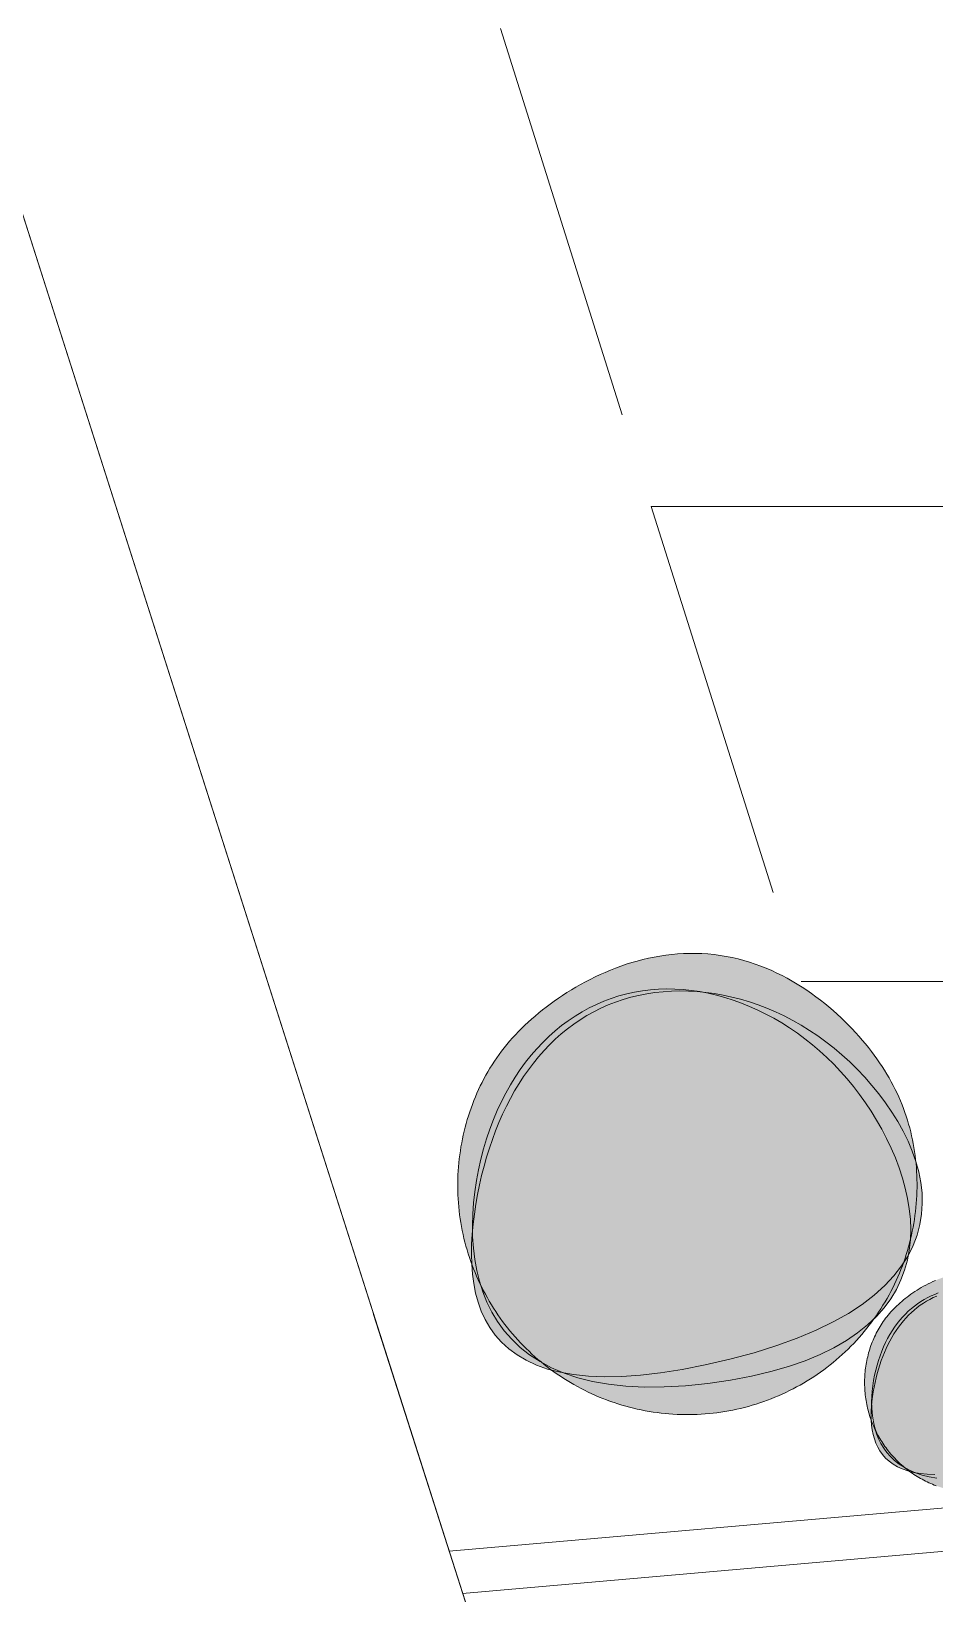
# Model space of a CAD drawing. Header units: centimetres. Extents: x 0.3 to 84.3, y 0.3 to 59.7.
# Drawn here: x 15.639 to 15.973, y 46.997 to 47.576 of the extents above; entities that cross this region are included whole.
import ezdxf

# ---------------------------------------------------------------- set-up
doc = ezdxf.new("R2010")
doc.units = ezdxf.units.CM
for name, pattern in [('AUSGEZOGEN', [0]), ('KURZGESTRICHELT', [0.25, 0.15, -0.1]), ('VERDECKT', [9.525, 6.35, -3.175])]:
    doc.linetypes.add(name, pattern=pattern)
doc.layers.add('Plankopf', color=7, linetype='AUSGEZOGEN', lineweight=25)

msp = doc.modelspace()

# ---------------------------------------------------------------- hatches: boundary and pattern name
at = {"layer": 'Plankopf', "linetype": 'AUSGEZOGEN', "lineweight": 13, "true_color": 0xedf5de}
h = msp.add_hatch(color=7, dxfattribs=at)
h.paths.add_polyline_path([(15.96097, 47.11839), (15.96159, 47.11937), (15.96146, 47.11903)], flags=16)
h.paths.add_polyline_path([(15.96343, 47.12229), (15.96159, 47.11937), (15.96175, 47.11981), (15.96223, 47.12121), (15.96269, 47.12262), (15.96313, 47.12404), (15.96354, 47.12547), (15.96392, 47.1269), (15.96421, 47.12807), (15.96421, 47.12802), (15.9638, 47.12424), (15.96345, 47.12234), (15.96525, 47.12595), (15.96671, 47.12981), (15.96774, 47.13369), (15.96837, 47.13759), (15.96862, 47.14151), (15.96851, 47.14542), (15.96806, 47.14932), (15.9673, 47.1532), (15.96622, 47.15711), (15.96596, 47.15928), (15.96576, 47.16075), (15.96553, 47.16222), (15.96527, 47.16368), (15.96499, 47.16514), (15.96468, 47.16659), (15.96434, 47.16804), (15.96397, 47.16949), (15.96357, 47.17093), (15.96314, 47.17237), (15.96268, 47.17381), (15.96219, 47.17525), (15.96167, 47.17668), (15.96112, 47.17811), (15.96054, 47.17953), (15.95992, 47.18096), (15.95927, 47.18238), (15.95859, 47.18379), (15.95787, 47.18521), (15.95712, 47.18662), (15.95633, 47.18803), (15.95551, 47.18944), (15.95465, 47.19085), (15.95375, 47.19225), (15.95282, 47.19366), (15.95184, 47.19506), (15.95083, 47.19646), (15.94978, 47.19785), (15.9487, 47.19925), (15.94757, 47.20064), (15.9464, 47.20204), (15.94519, 47.20343), (15.94394, 47.20482), (15.94265, 47.2062), (15.94132, 47.20758), (15.93995, 47.20896), (15.93853, 47.21032), (15.93708, 47.21166), (15.93559, 47.213), (15.93407, 47.21431), (15.9325, 47.2156), (15.9309, 47.21687), (15.92925, 47.21812), (15.92758, 47.21933), (15.92586, 47.22052), (15.92411, 47.22168), (15.92232, 47.22279), (15.9205, 47.22388), (15.91865, 47.22492), (15.91675, 47.22591), (15.91483, 47.22687), (15.91287, 47.22778), (15.91088, 47.22863), (15.90885, 47.22944), (15.9068, 47.23019), (15.90471, 47.23088), (15.90259, 47.23152), (15.90043, 47.23209), (15.89825, 47.2326), (15.89604, 47.23304), (15.89379, 47.23341), (15.89152, 47.23371), (15.88924, 47.23394), (15.88697, 47.23408), (15.88471, 47.23416), (15.88247, 47.23416), (15.88024, 47.2341), (15.87803, 47.23396), (15.87584, 47.23376), (15.87367, 47.2335), (15.87151, 47.23318), (15.86938, 47.2328), (15.86726, 47.23236), (15.86517, 47.23187), (15.8631, 47.23133), (15.86106, 47.23074), (15.85904, 47.23011), (15.85704, 47.22942), (15.85508, 47.2287), (15.85314, 47.22793), (15.85122, 47.22713), (15.84934, 47.22629), (15.84749, 47.22542), (15.84567, 47.22452), (15.84388, 47.22359), (15.84213, 47.22263), (15.84041, 47.22165), (15.83872, 47.22065), (15.83708, 47.21963), (15.83546, 47.21859), (15.83389, 47.21753), (15.83236, 47.21646), (15.83086, 47.21538), (15.82941, 47.21429), (15.82799, 47.21319), (15.82661, 47.21208), (15.82527, 47.21096), (15.82397, 47.20983), (15.8227, 47.20869), (15.82148, 47.20753), (15.82028, 47.20637), (15.81912, 47.2052), (15.818, 47.20401), (15.81691, 47.20282), (15.81586, 47.20162), (15.81484, 47.2004), (15.81385, 47.19918), (15.81289, 47.19794), (15.81196, 47.1967), (15.81107, 47.19544), (15.81021, 47.19418), (15.80938, 47.1929), (15.80857, 47.19162), (15.8078, 47.19032), (15.80705, 47.18902), (15.80634, 47.1877), (15.80565, 47.18637), (15.80499, 47.18504), (15.80435, 47.18369), (15.80374, 47.18234), (15.80316, 47.18098), (15.8026, 47.1796), (15.80207, 47.17822), (15.80156, 47.17682), (15.80108, 47.17542), (15.80062, 47.17401), (15.80018, 47.17259), (15.79977, 47.17117), (15.79939, 47.16973), (15.79903, 47.1683), (15.79869, 47.16685), (15.79838, 47.1654), (15.7981, 47.16394), (15.79784, 47.16248), (15.79761, 47.16102), (15.7974, 47.15955), (15.79722, 47.15807), (15.79706, 47.1566), (15.79693, 47.15512), (15.79682, 47.15364), (15.79674, 47.15216), (15.79668, 47.15067), (15.79665, 47.14919), (15.79665, 47.14771), (15.79667, 47.14622), (15.79672, 47.14474), (15.79679, 47.14326), (15.79689, 47.14178), (15.79702, 47.1403), (15.79717, 47.13883), (15.79735, 47.13735), (15.79755, 47.13588), (15.79778, 47.13442), (15.79804, 47.13296), (15.79832, 47.1315), (15.79863, 47.13005), (15.79896, 47.1286), (15.79932, 47.12717), (15.7997, 47.12573), (15.80011, 47.12431), (15.80054, 47.12289), (15.801, 47.12147), (15.80148, 47.12007), (15.80172, 47.1227), (15.80178, 47.12641), (15.80199, 47.13013), (15.80211, 47.13141), (15.80215, 47.12914), (15.80243, 47.12495), (15.80294, 47.12081), (15.80368, 47.11672), (15.80467, 47.11271), (15.80508, 47.11142), (15.80488, 47.11184), (15.80425, 47.11319), (15.80365, 47.11455), (15.80307, 47.11591), (15.80252, 47.11729), (15.80199, 47.11868), (15.8018, 47.11919), (15.8021, 47.11539), (15.80258, 47.11182), (15.80327, 47.10834), (15.8042, 47.10495), (15.80537, 47.10168), (15.80681, 47.09854), (15.80854, 47.09555), (15.81056, 47.09273), (15.8129, 47.09008), (15.81557, 47.08764), (15.81859, 47.08541), (15.82198, 47.08342), (15.82575, 47.08168), (15.82992, 47.0802), (15.8313, 47.07984), (15.83219, 47.0792), (15.8334, 47.07834), (15.83463, 47.07751), (15.83587, 47.0767), (15.83713, 47.07591), (15.8384, 47.07514), (15.83968, 47.0744), (15.84098, 47.07367), (15.84229, 47.07297), (15.84361, 47.0723), (15.84494, 47.07164), (15.84628, 47.07101), (15.84763, 47.07041), (15.849, 47.06982), (15.85037, 47.06927), (15.85176, 47.06873), (15.85315, 47.06822), (15.85455, 47.06774), (15.85596, 47.06728), (15.85738, 47.06685), (15.85881, 47.06644), (15.86024, 47.06605), (15.86168, 47.06569), (15.86312, 47.06536), (15.86457, 47.06505), (15.86603, 47.06476), (15.86749, 47.0645), (15.86896, 47.06427), (15.87043, 47.06406), (15.8719, 47.06388), (15.87338, 47.06372), (15.87485, 47.06359), (15.87633, 47.06348), (15.87782, 47.0634), (15.8793, 47.06335), (15.88078, 47.06332), (15.88227, 47.06331), (15.88375, 47.06334), (15.88523, 47.06338), (15.88671, 47.06346), (15.88819, 47.06356), (15.88967, 47.06368), (15.89115, 47.06383), (15.89262, 47.06401), (15.89409, 47.06421), (15.89555, 47.06444), (15.89702, 47.0647), (15.89847, 47.06498), (15.89992, 47.06529), (15.90137, 47.06562), (15.90281, 47.06598), (15.90424, 47.06636), (15.90567, 47.06677), (15.90709, 47.06721), (15.9085, 47.06766), (15.9099, 47.06815), (15.9113, 47.06865), (15.91268, 47.06918), (15.91406, 47.06974), (15.91543, 47.07032), (15.91678, 47.07092), (15.91813, 47.07154), (15.91946, 47.07219), (15.92079, 47.07286), (15.9221, 47.07355), (15.9234, 47.07427), (15.92469, 47.07501), (15.92596, 47.07577), (15.92722, 47.07655), (15.92847, 47.07736), (15.9297, 47.07818), (15.93092, 47.07903), (15.93212, 47.0799), (15.9333, 47.08079), (15.93448, 47.0817), (15.93563, 47.08263), (15.93677, 47.08358), (15.93789, 47.08456), (15.93899, 47.08555), (15.94007, 47.08656), (15.94114, 47.08759), (15.94219, 47.08864), (15.94322, 47.0897), (15.94424, 47.09079), (15.94523, 47.09189), (15.9462, 47.09301), (15.94716, 47.09415), (15.94809, 47.0953), (15.94901, 47.09647), (15.9499, 47.09765), (15.94837, 47.09652), (15.95068, 47.09872), (15.95078, 47.09885), (15.95069, 47.09873), (15.95164, 47.09963), (15.95449, 47.10286), (15.95694, 47.10621), (15.95901, 47.10966), (15.96072, 47.1132), (15.96207, 47.11682), (15.9631, 47.1205)])
h.paths.add_polyline_path([(15.82748, 47.08281), (15.8278, 47.08256), (15.82777, 47.08257)], flags=16)
h.paths.add_polyline_path([(15.8871, 47.21983), (15.88844, 47.2197), (15.89244, 47.21869), (15.88935, 47.21941)], flags=16)
for points in [[(15.80215, 47.12914), (15.80211, 47.13141), (15.80199, 47.13013), (15.80178, 47.12641), (15.80172, 47.1227), (15.80181, 47.11916), (15.80199, 47.11868), (15.80252, 47.11729), (15.80307, 47.11591), (15.80365, 47.11455), (15.80425, 47.11319), (15.80488, 47.11184), (15.80467, 47.11271), (15.80368, 47.11672), (15.80294, 47.12081), (15.80243, 47.12495)], [(15.96392, 47.1269), (15.96354, 47.12547), (15.96313, 47.12404), (15.96269, 47.12262), (15.96223, 47.12121), (15.96175, 47.11981), (15.96159, 47.11937), (15.96335, 47.12215), (15.96345, 47.12234), (15.9638, 47.12424), (15.96422, 47.1281)]]:
    msp.add_hatch(color=7, dxfattribs=at).paths.add_polyline_path(points)
h = msp.add_hatch(color=7, dxfattribs=at)
h.paths.add_polyline_path([(16.02613, 47.0608), (16.02643, 47.06127), (16.02637, 47.06111)], flags=16)
h.paths.add_polyline_path([(16.02731, 47.06267), (16.02643, 47.06127), (16.0265, 47.06148), (16.02674, 47.06216), (16.02696, 47.06283), (16.02716, 47.06352), (16.02736, 47.0642), (16.02755, 47.06489), (16.02769, 47.06545), (16.02769, 47.06542), (16.02749, 47.06361), (16.02732, 47.0627), (16.02818, 47.06443), (16.02888, 47.06628), (16.02938, 47.06814), (16.02968, 47.07002), (16.0298, 47.0719), (16.02975, 47.07378), (16.02953, 47.07565), (16.02917, 47.07751), (16.02865, 47.07939), (16.02853, 47.08043), (16.02843, 47.08114), (16.02832, 47.08184), (16.02819, 47.08254), (16.02806, 47.08324), (16.02791, 47.08394), (16.02774, 47.08464), (16.02757, 47.08533), (16.02738, 47.08602), (16.02717, 47.08671), (16.02695, 47.0874), (16.02672, 47.08809), (16.02647, 47.08878), (16.0262, 47.08947), (16.02592, 47.09015), (16.02563, 47.09083), (16.02531, 47.09152), (16.02499, 47.0922), (16.02464, 47.09288), (16.02428, 47.09355), (16.0239, 47.09423), (16.02351, 47.09491), (16.02309, 47.09558), (16.02266, 47.09626), (16.02221, 47.09693), (16.02175, 47.0976), (16.02126, 47.09827), (16.02076, 47.09894), (16.02024, 47.09961), (16.0197, 47.10028), (16.01914, 47.10095), (16.01856, 47.10162), (16.01795, 47.10229), (16.01734, 47.10295), (16.0167, 47.10361), (16.01604, 47.10427), (16.01536, 47.10493), (16.01466, 47.10557), (16.01395, 47.10621), (16.01321, 47.10684), (16.01246, 47.10746), (16.01169, 47.10807), (16.01091, 47.10867), (16.0101, 47.10926), (16.00928, 47.10982), (16.00844, 47.11038), (16.00758, 47.11092), (16.0067, 47.11143), (16.00581, 47.11193), (16.00491, 47.11241), (16.00398, 47.11287), (16.00304, 47.11331), (16.00209, 47.11372), (16.00111, 47.1141), (16.00013, 47.11446), (15.99912, 47.1148), (15.9981, 47.1151), (15.99707, 47.11538), (15.99602, 47.11562), (15.99496, 47.11583), (15.99388, 47.11601), (15.99279, 47.11616), (15.9917, 47.11626), (15.99061, 47.11634), (15.98953, 47.11637), (15.98845, 47.11637), (15.98738, 47.11634), (15.98632, 47.11628), (15.98527, 47.11618), (15.98422, 47.11606), (15.98319, 47.1159), (15.98216, 47.11572), (15.98115, 47.11551), (15.98015, 47.11527), (15.97915, 47.11501), (15.97817, 47.11473), (15.9772, 47.11443), (15.97624, 47.1141), (15.9753, 47.11375), (15.97437, 47.11338), (15.97345, 47.113), (15.97255, 47.1126), (15.97166, 47.11218), (15.97079, 47.11175), (15.96993, 47.1113), (15.96909, 47.11084), (15.96826, 47.11037), (15.96745, 47.10989), (15.96666, 47.1094), (15.96589, 47.1089), (15.96513, 47.10839), (15.96439, 47.10788), (15.96368, 47.10736), (15.96298, 47.10684), (15.9623, 47.10631), (15.96164, 47.10577), (15.96099, 47.10524), (15.96037, 47.10469), (15.95976, 47.10414), (15.95917, 47.10359), (15.9586, 47.10303), (15.95804, 47.10247), (15.9575, 47.1019), (15.95698, 47.10133), (15.95647, 47.10075), (15.95598, 47.10017), (15.95551, 47.09958), (15.95505, 47.09899), (15.95461, 47.09839), (15.95418, 47.09779), (15.95376, 47.09718), (15.95336, 47.09657), (15.95298, 47.09595), (15.95261, 47.09533), (15.95225, 47.0947), (15.95191, 47.09407), (15.95157, 47.09343), (15.95126, 47.09279), (15.95095, 47.09215), (15.95066, 47.0915), (15.95038, 47.09084), (15.95011, 47.09018), (15.94986, 47.08952), (15.94961, 47.08885), (15.94938, 47.08818), (15.94916, 47.0875), (15.94895, 47.08682), (15.94875, 47.08614), (15.94857, 47.08545), (15.9484, 47.08476), (15.94824, 47.08406), (15.94809, 47.08337), (15.94795, 47.08267), (15.94783, 47.08197), (15.94771, 47.08126), (15.94761, 47.08056), (15.94753, 47.07985), (15.94745, 47.07914), (15.94739, 47.07843), (15.94734, 47.07772), (15.9473, 47.07701), (15.94727, 47.0763), (15.94726, 47.07559), (15.94726, 47.07487), (15.94727, 47.07416), (15.94729, 47.07345), (15.94732, 47.07274), (15.94737, 47.07203), (15.94743, 47.07132), (15.9475, 47.07061), (15.94759, 47.0699), (15.94769, 47.0692), (15.9478, 47.0685), (15.94792, 47.06779), (15.94806, 47.0671), (15.9482, 47.0664), (15.94836, 47.0657), (15.94854, 47.06501), (15.94872, 47.06433), (15.94892, 47.06364), (15.94912, 47.06296), (15.94934, 47.06228), (15.94958, 47.06161), (15.94969, 47.06287), (15.94972, 47.06465), (15.94982, 47.06644), (15.94988, 47.06705), (15.9499, 47.06596), (15.95003, 47.06395), (15.95027, 47.06196), (15.95063, 47.06), (15.95111, 47.05807), (15.9513, 47.05746), (15.9512, 47.05766), (15.9509, 47.05831), (15.95062, 47.05896), (15.95034, 47.05961), (15.95007, 47.06027), (15.94982, 47.06094), (15.94973, 47.06118), (15.94987, 47.05936), (15.9501, 47.05765), (15.95043, 47.05598), (15.95088, 47.05435), (15.95144, 47.05278), (15.95213, 47.05127), (15.95296, 47.04984), (15.95393, 47.04848), (15.95505, 47.04721), (15.95634, 47.04604), (15.95779, 47.04497), (15.95941, 47.04402), (15.96122, 47.04318), (15.96323, 47.04247), (15.96389, 47.0423), (15.96431, 47.04199), (15.9649, 47.04158), (15.96549, 47.04118), (15.96608, 47.04079), (15.96669, 47.04041), (15.96729, 47.04004), (15.96791, 47.03968), (15.96853, 47.03934), (15.96916, 47.039), (15.96979, 47.03868), (15.97043, 47.03836), (15.97108, 47.03806), (15.97173, 47.03777), (15.97238, 47.03749), (15.97304, 47.03722), (15.97371, 47.03697), (15.97437, 47.03672), (15.97505, 47.03649), (15.97572, 47.03627), (15.97641, 47.03606), (15.97709, 47.03586), (15.97778, 47.03568), (15.97847, 47.03551), (15.97916, 47.03535), (15.97986, 47.0352), (15.98056, 47.03506), (15.98126, 47.03494), (15.98196, 47.03482), (15.98267, 47.03472), (15.98338, 47.03464), (15.98408, 47.03456), (15.98479, 47.0345), (15.9855, 47.03445), (15.98621, 47.03441), (15.98693, 47.03438), (15.98764, 47.03437), (15.98835, 47.03437), (15.98906, 47.03438), (15.98977, 47.0344), (15.99049, 47.03443), (15.9912, 47.03448), (15.99191, 47.03454), (15.99261, 47.03461), (15.99332, 47.0347), (15.99403, 47.0348), (15.99473, 47.03491), (15.99543, 47.03503), (15.99613, 47.03517), (15.99683, 47.03531), (15.99752, 47.03547), (15.99821, 47.03565), (15.9989, 47.03583), (15.99958, 47.03603), (16.00026, 47.03623), (16.00094, 47.03645), (16.00162, 47.03668), (16.00229, 47.03693), (16.00295, 47.03718), (16.00361, 47.03745), (16.00427, 47.03773), (16.00492, 47.03801), (16.00557, 47.03831), (16.00621, 47.03863), (16.00684, 47.03895), (16.00747, 47.03928), (16.0081, 47.03962), (16.00871, 47.03998), (16.00932, 47.04034), (16.00993, 47.04072), (16.01053, 47.04111), (16.01112, 47.0415), (16.0117, 47.04191), (16.01228, 47.04233), (16.01285, 47.04275), (16.01341, 47.04319), (16.01397, 47.04364), (16.01451, 47.04409), (16.01505, 47.04456), (16.01558, 47.04504), (16.0161, 47.04552), (16.01661, 47.04602), (16.01712, 47.04652), (16.01761, 47.04703), (16.0181, 47.04755), (16.01857, 47.04808), (16.01904, 47.04862), (16.0195, 47.04917), (16.01995, 47.04972), (16.02039, 47.05028), (16.02082, 47.05085), (16.02008, 47.0503), (16.02119, 47.05136), (16.02165, 47.0518), (16.02302, 47.05335), (16.02419, 47.05496), (16.02519, 47.05661), (16.02601, 47.05831), (16.02666, 47.06005), (16.02715, 47.06182)])
h.paths.add_polyline_path([(15.96206, 47.04373), (15.96221, 47.0436), (15.96219, 47.04361)], flags=16)
h.paths.add_polyline_path([(15.99067, 47.1095), (15.99132, 47.10943), (15.99323, 47.10895), (15.99175, 47.10929)], flags=16)

# ---------------------------------------------------------------- linework, layer by layer
at = {"layer": 'Plankopf', "color": 7, "linetype": 'KURZGESTRICHELT', "lineweight": 13}
for p, q in [((15.73728, 47.81516), (15.86827, 47.39972)), ((15.86827, 47.39972), (16.71968, 47.39972))]:
    msp.add_line(p, q, dxfattribs=at)
at = {"layer": 'Plankopf', "color": 253, "linetype": 'KURZGESTRICHELT', "lineweight": 13, "true_color": 0xababab}
for p, q in [((15.86827, 47.39972), (15.92376, 47.22372)), ((15.92376, 47.22372), (18.27296, 47.22372))]:
    msp.add_line(p, q, dxfattribs=at)
at = {"layer": 'Plankopf', "color": 7, "linetype": 'AUSGEZOGEN', "lineweight": 13}
msp.add_line((15.8814, 46.73698), (15.76551, 47.10039), dxfattribs=at)
at = {"layer": 'Plankopf', "color": 7, "linetype": 'VERDECKT', "lineweight": 13}
for p, q in [((16.71968, 47.09374), (15.79347, 47.01271)), ((16.73568, 47.07908), (15.79845, 46.99708))]:
    msp.add_line(p, q, dxfattribs=at)
at = {"layer": 'Plankopf', "color": 7, "linetype": 'AUSGEZOGEN', "lineweight": 13}
for points in [[(18.5141, 46.93119), (15.8814, 46.73698), (14.80363, 50.11668), (17.2014, 50.15589), (17.46797, 50.16073), (18.47944, 50.17279), (18.7697, 50.14542), (19.03694, 50.07077), (19.40146, 49.88741), (19.66156, 49.68484), (19.89293, 49.38855), (20.07138, 49.04618), (20.16784, 48.64102), (20.13207, 48.28404), (20.0189, 48.06905), (19.77069, 47.82747), (18.9733, 47.37832), (18.74324, 47.23434), (18.55136, 47.04264), (18.5141, 46.93119)], [(14.7648, 50.11598), (14.80363, 50.11668), (15.8814, 46.73698), (15.50296, 46.70752), (14.7648, 46.65011)], [(15.89152, 47.23371), (15.88924, 47.23394), (15.88697, 47.23408), (15.88471, 47.23416), (15.88247, 47.23416), (15.88024, 47.2341), (15.87803, 47.23396), (15.87584, 47.23376), (15.87367, 47.2335), (15.87151, 47.23318), (15.86938, 47.2328), (15.86726, 47.23236), (15.86517, 47.23187), (15.8631, 47.23133), (15.86106, 47.23074), (15.85904, 47.23011), (15.85704, 47.22942), (15.85508, 47.2287), (15.85314, 47.22793), (15.85122, 47.22713), (15.84934, 47.22629), (15.84749, 47.22542), (15.84567, 47.22452), (15.84388, 47.22359), (15.84213, 47.22263), (15.84041, 47.22165), (15.83872, 47.22065), (15.83708, 47.21963), (15.83546, 47.21859), (15.83389, 47.21753), (15.83236, 47.21646), (15.83086, 47.21538), (15.82941, 47.21429), (15.82799, 47.21319), (15.82661, 47.21208), (15.82527, 47.21096), (15.82397, 47.20983), (15.8227, 47.20869), (15.82148, 47.20753), (15.82028, 47.20637), (15.81912, 47.2052), (15.818, 47.20401), (15.81691, 47.20282), (15.81586, 47.20162), (15.81484, 47.2004), (15.81385, 47.19918), (15.81289, 47.19794), (15.81196, 47.1967), (15.81107, 47.19544), (15.81021, 47.19418), (15.80938, 47.1929), (15.80857, 47.19162), (15.8078, 47.19032), (15.80705, 47.18902), (15.80634, 47.1877), (15.80565, 47.18637), (15.80499, 47.18504), (15.80435, 47.18369), (15.80374, 47.18234), (15.80316, 47.18098), (15.8026, 47.1796), (15.80207, 47.17822), (15.80156, 47.17682), (15.80108, 47.17542), (15.80062, 47.17401), (15.80018, 47.17259), (15.79977, 47.17117), (15.79939, 47.16973), (15.79903, 47.1683), (15.79869, 47.16685), (15.79838, 47.1654), (15.7981, 47.16394), (15.79784, 47.16248), (15.79761, 47.16102), (15.7974, 47.15955), (15.79722, 47.15807), (15.79706, 47.1566), (15.79693, 47.15512), (15.79682, 47.15364), (15.79674, 47.15216), (15.79668, 47.15067), (15.79665, 47.14919), (15.79665, 47.14771), (15.79667, 47.14622), (15.79672, 47.14474), (15.79679, 47.14326), (15.79689, 47.14178), (15.79702, 47.1403), (15.79717, 47.13883), (15.79735, 47.13735), (15.79755, 47.13588), (15.79778, 47.13442), (15.79804, 47.13296), (15.79832, 47.1315), (15.79863, 47.13005), (15.79896, 47.1286), (15.79932, 47.12717), (15.7997, 47.12573), (15.80011, 47.12431), (15.80054, 47.12289), (15.801, 47.12147), (15.80148, 47.12007), (15.80199, 47.11868), (15.80252, 47.11729), (15.80307, 47.11591), (15.80365, 47.11455), (15.80425, 47.11319), (15.80488, 47.11184), (15.80553, 47.11051), (15.8062, 47.10918), (15.80689, 47.10787), (15.80761, 47.10657), (15.80834, 47.10529), (15.8091, 47.10401), (15.80989, 47.10275), (15.81069, 47.10151), (15.81152, 47.10027), (15.81237, 47.09906), (15.81323, 47.09785), (15.81412, 47.09667), (15.81504, 47.0955), (15.81597, 47.09434), (15.81692, 47.09321), (15.81789, 47.09209), (15.81888, 47.09098), (15.8199, 47.0899), (15.82093, 47.08883), (15.82197, 47.08778), (15.82304, 47.08675), (15.82413, 47.08574), (15.82523, 47.08474), (15.82635, 47.08377), (15.82748, 47.08281), (15.82864, 47.08188), (15.8298, 47.08096), (15.83099, 47.08007), (15.83219, 47.0792), (15.8334, 47.07834), (15.83463, 47.07751), (15.83587, 47.0767), (15.83713, 47.07591), (15.8384, 47.07514), (15.83968, 47.0744), (15.84098, 47.07367), (15.84229, 47.07297), (15.84361, 47.0723), (15.84494, 47.07164), (15.84628, 47.07101), (15.84763, 47.07041), (15.849, 47.06982), (15.85037, 47.06927), (15.85176, 47.06873), (15.85315, 47.06822), (15.85455, 47.06774), (15.85596, 47.06728), (15.85738, 47.06685), (15.85881, 47.06644), (15.86024, 47.06605), (15.86168, 47.06569), (15.86312, 47.06536), (15.86457, 47.06505), (15.86603, 47.06476), (15.86749, 47.0645), (15.86896, 47.06427), (15.87043, 47.06406), (15.8719, 47.06388), (15.87338, 47.06372), (15.87485, 47.06359), (15.87633, 47.06348), (15.87782, 47.0634), (15.8793, 47.06335), (15.88078, 47.06332), (15.88227, 47.06331), (15.88375, 47.06334), (15.88523, 47.06338), (15.88671, 47.06346), (15.88819, 47.06356), (15.88967, 47.06368), (15.89115, 47.06383), (15.89262, 47.06401), (15.89409, 47.06421), (15.89555, 47.06444), (15.89702, 47.0647), (15.89847, 47.06498), (15.89992, 47.06529), (15.90137, 47.06562), (15.90281, 47.06598), (15.90424, 47.06636), (15.90567, 47.06677), (15.90709, 47.06721), (15.9085, 47.06766), (15.9099, 47.06815), (15.9113, 47.06865), (15.91268, 47.06918), (15.91406, 47.06974), (15.91543, 47.07032), (15.91678, 47.07092), (15.91813, 47.07154), (15.91946, 47.07219), (15.92079, 47.07286), (15.9221, 47.07355), (15.9234, 47.07427), (15.92469, 47.07501), (15.92596, 47.07577), (15.92722, 47.07655), (15.92847, 47.07736), (15.9297, 47.07818), (15.93092, 47.07903), (15.93212, 47.0799), (15.9333, 47.08079), (15.93448, 47.0817), (15.93563, 47.08263), (15.93677, 47.08358), (15.93789, 47.08456), (15.93899, 47.08555), (15.94007, 47.08656), (15.94114, 47.08759), (15.94219, 47.08864), (15.94322, 47.0897), (15.94424, 47.09079), (15.94523, 47.09189), (15.9462, 47.09301), (15.94716, 47.09415), (15.94809, 47.0953), (15.94901, 47.09647), (15.9499, 47.09765), (15.95078, 47.09885), (15.95163, 47.10006), (15.95246, 47.10129), (15.95327, 47.10254), (15.95406, 47.10379), (15.95483, 47.10506), (15.95558, 47.10635), (15.9563, 47.10764), (15.957, 47.10895), (15.95768, 47.11027), (15.95833, 47.1116), (15.95896, 47.11294), (15.95957, 47.1143), (15.96015, 47.11566), (15.96071, 47.11704), (15.96124, 47.11842), (15.96175, 47.11981), (15.96223, 47.12121), (15.96269, 47.12262), (15.96313, 47.12404), (15.96354, 47.12547), (15.96392, 47.1269), (15.96428, 47.12834), (15.96462, 47.12979), (15.96492, 47.13124), (15.96521, 47.13269), (15.96547, 47.13416), (15.9657, 47.13562), (15.96591, 47.13709), (15.96609, 47.13856), (15.96625, 47.14004), (15.96638, 47.14152), (15.96649, 47.143), (15.96657, 47.14448), (15.96663, 47.14596), (15.96666, 47.14745), (15.96666, 47.14893), (15.96664, 47.15041), (15.96659, 47.1519), (15.96652, 47.15338), (15.96642, 47.15486), (15.96629, 47.15634), (15.96614, 47.15781), (15.96596, 47.15928), (15.96576, 47.16075), (15.96553, 47.16222), (15.96527, 47.16368), (15.96499, 47.16514), (15.96468, 47.16659), (15.96434, 47.16804), (15.96397, 47.16949), (15.96357, 47.17093), (15.96314, 47.17237), (15.96268, 47.17381), (15.96219, 47.17525), (15.96167, 47.17668), (15.96112, 47.17811), (15.96054, 47.17953), (15.95992, 47.18096), (15.95927, 47.18238), (15.95859, 47.18379), (15.95787, 47.18521), (15.95712, 47.18662), (15.95633, 47.18803), (15.95551, 47.18944), (15.95465, 47.19085), (15.95375, 47.19225), (15.95282, 47.19366), (15.95184, 47.19506), (15.95083, 47.19646), (15.94978, 47.19785), (15.9487, 47.19925), (15.94757, 47.20064), (15.9464, 47.20204), (15.94519, 47.20343), (15.94394, 47.20482), (15.94265, 47.2062), (15.94132, 47.20758), (15.93995, 47.20896), (15.93853, 47.21032), (15.93708, 47.21166), (15.93559, 47.213), (15.93407, 47.21431), (15.9325, 47.2156), (15.9309, 47.21687), (15.92925, 47.21812), (15.92758, 47.21933), (15.92586, 47.22052), (15.92411, 47.22168), (15.92232, 47.22279), (15.9205, 47.22388), (15.91865, 47.22492), (15.91675, 47.22591), (15.91483, 47.22687), (15.91287, 47.22778), (15.91088, 47.22863), (15.90885, 47.22944), (15.9068, 47.23019), (15.90471, 47.23088), (15.90259, 47.23152), (15.90043, 47.23209), (15.89825, 47.2326), (15.89604, 47.23304), (15.89379, 47.23341), (15.89152, 47.23371)], [(15.89738, 47.08382), (15.88827, 47.0817), (15.87974, 47.08002), (15.87176, 47.07875), (15.86431, 47.07789), (15.85738, 47.07741), (15.85095, 47.0773), (15.84501, 47.07754), (15.83954, 47.07812), (15.83451, 47.07901), (15.82992, 47.0802), (15.82575, 47.08168), (15.82198, 47.08342), (15.81859, 47.08541), (15.81557, 47.08764), (15.8129, 47.09008), (15.81056, 47.09273), (15.80854, 47.09555), (15.80681, 47.09854), (15.80537, 47.10168), (15.8042, 47.10495), (15.80327, 47.10834), (15.80258, 47.11182), (15.8021, 47.11539), (15.80182, 47.11902), (15.80172, 47.1227), (15.80178, 47.12641), (15.80199, 47.13013), (15.80234, 47.13385), (15.80279, 47.13755), (15.80335, 47.14122), (15.80398, 47.14483), (15.8047, 47.14839), (15.8055, 47.15189), (15.80637, 47.15533), (15.80732, 47.1587), (15.80835, 47.16201), (15.80946, 47.16526), (15.81064, 47.16844), (15.81191, 47.17154), (15.81324, 47.17457), (15.81465, 47.17752), (15.81614, 47.1804), (15.8177, 47.18319), (15.81933, 47.1859), (15.82103, 47.18853), (15.82281, 47.19107), (15.82466, 47.19352), (15.82659, 47.19587), (15.82858, 47.19814), (15.83064, 47.2003), (15.83277, 47.20237), (15.83498, 47.20433), (15.83725, 47.20619), (15.83959, 47.20795), (15.84199, 47.20959), (15.84447, 47.21113), (15.84701, 47.21255), (15.84962, 47.21386), (15.85229, 47.21505), (15.85503, 47.21612), (15.85783, 47.21707), (15.8607, 47.2179), (15.86362, 47.2186), (15.86659, 47.21918), (15.8696, 47.21964), (15.87266, 47.21997), (15.87576, 47.22017), (15.87889, 47.22025), (15.88205, 47.22019), (15.88524, 47.22001), (15.88844, 47.2197), (15.89167, 47.21927), (15.8949, 47.2187), (15.89814, 47.21799), (15.90138, 47.21716), (15.90462, 47.21619), (15.90786, 47.21509), (15.91108, 47.21386), (15.91429, 47.21249), (15.91748, 47.21098), (15.92064, 47.20934), (15.92378, 47.20756), (15.92688, 47.20565), (15.92995, 47.20359), (15.93297, 47.2014), (15.93595, 47.19906), (15.93887, 47.19658), (15.94175, 47.19397), (15.94456, 47.19121), (15.94731, 47.1883), (15.94998, 47.18526), (15.95257, 47.18208), (15.95504, 47.17878), (15.95738, 47.17537), (15.95955, 47.17186), (15.96155, 47.16826), (15.96335, 47.16459), (15.96492, 47.16084), (15.96624, 47.15704), (15.9673, 47.1532), (15.96806, 47.14932), (15.96851, 47.14542), (15.96862, 47.14151), (15.96837, 47.13759), (15.96774, 47.13369), (15.96671, 47.12981), (15.96525, 47.12595), (15.96335, 47.12215), (15.96097, 47.11839), (15.9581, 47.11471), (15.95471, 47.11109), (15.95079, 47.10757), (15.94631, 47.10414), (15.94124, 47.10082), (15.93557, 47.09762), (15.92928, 47.09456), (15.92233, 47.09163), (15.91471, 47.08886), (15.9064, 47.08625), (15.89738, 47.08382)], [(15.88927, 47.07486), (15.88092, 47.07399), (15.87308, 47.07354), (15.86573, 47.07349), (15.85887, 47.07383), (15.85248, 47.07454), (15.84655, 47.07559), (15.84105, 47.07698), (15.83599, 47.07868), (15.83135, 47.08067), (15.8271, 47.08293), (15.82324, 47.08546), (15.81976, 47.08822), (15.81663, 47.0912), (15.81385, 47.09439), (15.81141, 47.09775), (15.80928, 47.10129), (15.80746, 47.10497), (15.80593, 47.10878), (15.80467, 47.11271), (15.80368, 47.11672), (15.80294, 47.12081), (15.80243, 47.12495), (15.80215, 47.12914), (15.80208, 47.13334), (15.8022, 47.13754), (15.8025, 47.14173), (15.80296, 47.14588), (15.80359, 47.14998), (15.80435, 47.154), (15.80523, 47.15793), (15.80623, 47.16176), (15.80734, 47.16548), (15.80856, 47.16909), (15.80987, 47.17259), (15.81129, 47.17597), (15.81281, 47.17924), (15.81442, 47.18239), (15.81612, 47.18543), (15.81791, 47.18835), (15.81979, 47.19116), (15.82175, 47.19384), (15.82379, 47.19641), (15.82591, 47.19885), (15.8281, 47.20118), (15.83037, 47.20338), (15.8327, 47.20545), (15.8351, 47.2074), (15.83756, 47.20922), (15.84009, 47.21092), (15.84267, 47.21249), (15.8453, 47.21393), (15.84799, 47.21524), (15.85072, 47.21642), (15.8535, 47.21746), (15.85633, 47.21838), (15.85919, 47.21915), (15.86209, 47.2198), (15.86503, 47.2203), (15.86799, 47.22067), (15.87099, 47.2209), (15.87401, 47.22099), (15.87705, 47.22095), (15.88011, 47.22076), (15.88319, 47.22045), (15.88627, 47.21999), (15.88935, 47.21941), (15.89244, 47.21869), (15.89552, 47.21784), (15.89859, 47.21687), (15.90165, 47.21576), (15.9047, 47.21454), (15.90772, 47.21318), (15.91072, 47.2117), (15.91368, 47.21011), (15.91662, 47.20839), (15.91951, 47.20655), (15.92236, 47.20459), (15.92517, 47.20251), (15.92792, 47.20033), (15.93062, 47.19802), (15.93326, 47.19561), (15.93584, 47.19308), (15.93834, 47.19044), (15.94078, 47.1877), (15.94313, 47.18484), (15.94541, 47.18188), (15.9476, 47.17882), (15.9497, 47.17565), (15.95171, 47.17239), (15.95362, 47.16902), (15.95542, 47.16555), (15.95711, 47.162), (15.95866, 47.15837), (15.96006, 47.15467), (15.96129, 47.15093), (15.96233, 47.14714), (15.96317, 47.14333), (15.9638, 47.1395), (15.96419, 47.13566), (15.96434, 47.13183), (15.96421, 47.12802), (15.9638, 47.12424), (15.9631, 47.1205), (15.96207, 47.11682), (15.96072, 47.1132), (15.95901, 47.10966), (15.95694, 47.10621), (15.95449, 47.10286), (15.95164, 47.09963), (15.94837, 47.09652), (15.94467, 47.09354), (15.94053, 47.09071), (15.93592, 47.08805), (15.93083, 47.08555), (15.92524, 47.08324), (15.91914, 47.08113), (15.91251, 47.07922), (15.90533, 47.07753), (15.89759, 47.07608), (15.88927, 47.07486)], [(15.97345, 47.113), (15.97255, 47.1126), (15.97166, 47.11218), (15.97079, 47.11175), (15.96993, 47.1113), (15.96909, 47.11084), (15.96826, 47.11037), (15.96745, 47.10989), (15.96666, 47.1094), (15.96589, 47.1089), (15.96513, 47.10839), (15.96439, 47.10788), (15.96368, 47.10736), (15.96298, 47.10684), (15.9623, 47.10631), (15.96164, 47.10577), (15.96099, 47.10524), (15.96037, 47.10469), (15.95976, 47.10414), (15.95917, 47.10359), (15.9586, 47.10303), (15.95804, 47.10247), (15.9575, 47.1019), (15.95698, 47.10133), (15.95647, 47.10075), (15.95598, 47.10017), (15.95551, 47.09958), (15.95505, 47.09899), (15.95461, 47.09839), (15.95418, 47.09779), (15.95376, 47.09718), (15.95336, 47.09657), (15.95298, 47.09595), (15.95261, 47.09533), (15.95225, 47.0947), (15.95191, 47.09407), (15.95157, 47.09343), (15.95126, 47.09279), (15.95095, 47.09215), (15.95066, 47.0915), (15.95038, 47.09084), (15.95011, 47.09018), (15.94986, 47.08952), (15.94961, 47.08885), (15.94938, 47.08818), (15.94916, 47.0875), (15.94895, 47.08682), (15.94875, 47.08614), (15.94857, 47.08545), (15.9484, 47.08476), (15.94824, 47.08406), (15.94809, 47.08337), (15.94795, 47.08267), (15.94783, 47.08197), (15.94771, 47.08126), (15.94761, 47.08056), (15.94753, 47.07985), (15.94745, 47.07914), (15.94739, 47.07843), (15.94734, 47.07772), (15.9473, 47.07701), (15.94727, 47.0763), (15.94726, 47.07559), (15.94726, 47.07487), (15.94727, 47.07416), (15.94729, 47.07345), (15.94732, 47.07274), (15.94737, 47.07203), (15.94743, 47.07132), (15.9475, 47.07061), (15.94759, 47.0699), (15.94769, 47.0692), (15.9478, 47.0685), (15.94792, 47.06779), (15.94806, 47.0671), (15.9482, 47.0664), (15.94836, 47.0657), (15.94854, 47.06501), (15.94872, 47.06433), (15.94892, 47.06364), (15.94912, 47.06296), (15.94934, 47.06228), (15.94958, 47.06161), (15.94982, 47.06094), (15.95007, 47.06027), (15.95034, 47.05961), (15.95062, 47.05896), (15.9509, 47.05831), (15.9512, 47.05766), (15.95152, 47.05702), (15.95184, 47.05638), (15.95217, 47.05575), (15.95251, 47.05513), (15.95287, 47.05451), (15.95323, 47.0539), (15.95361, 47.0533), (15.954, 47.0527), (15.95439, 47.05211), (15.9548, 47.05152), (15.95522, 47.05094), (15.95564, 47.05038), (15.95608, 47.04981), (15.95653, 47.04926), (15.95698, 47.04871), (15.95745, 47.04818), (15.95793, 47.04765), (15.95841, 47.04713), (15.95891, 47.04661), (15.95941, 47.04611), (15.95992, 47.04561), (15.96044, 47.04513), (15.96097, 47.04465), (15.96151, 47.04418), (15.96206, 47.04373), (15.96261, 47.04328), (15.96317, 47.04284), (15.96374, 47.04241), (15.96431, 47.04199), (15.9649, 47.04158), (15.96549, 47.04118), (15.96608, 47.04079), (15.96669, 47.04041), (15.96729, 47.04004), (15.96791, 47.03968), (15.96853, 47.03934), (15.96916, 47.039), (15.96979, 47.03868), (15.97043, 47.03836), (15.97108, 47.03806), (15.97173, 47.03777), (15.97238, 47.03749), (15.97304, 47.03722), (15.97371, 47.03697)], [(15.97405, 47.03975), (15.97121, 47.04026), (15.96857, 47.04092), (15.96614, 47.04174), (15.96391, 47.04269), (15.96187, 47.04378), (15.96002, 47.04499), (15.95835, 47.04632), (15.95685, 47.04775), (15.95551, 47.04928), (15.95434, 47.0509), (15.95332, 47.05259), (15.95244, 47.05436), (15.95171, 47.05619), (15.95111, 47.05807), (15.95063, 47.06), (15.95027, 47.06196), (15.95003, 47.06395), (15.9499, 47.06596), (15.94986, 47.06798), (15.94992, 47.07), (15.95006, 47.072), (15.95029, 47.074), (15.95058, 47.07596), (15.95095, 47.07789), (15.95137, 47.07978), (15.95185, 47.08162), (15.95239, 47.08341), (15.95297, 47.08514), (15.9536, 47.08682), (15.95428, 47.08844), (15.95501, 47.09001), (15.95578, 47.09152), (15.9566, 47.09298), (15.95746, 47.09438), (15.95836, 47.09573), (15.9593, 47.09702), (15.96028, 47.09825), (15.9613, 47.09942), (15.96235, 47.10054), (15.96344, 47.10159), (15.96456, 47.10259), (15.96571, 47.10353), (15.96689, 47.1044), (15.96811, 47.10522), (15.96934, 47.10597), (15.97061, 47.10666), (15.9719, 47.10729), (15.97321, 47.10785), (15.97454, 47.10836)], [(15.97332, 47.04108), (15.97047, 47.04119), (15.96784, 47.04147), (15.96543, 47.0419), (15.96323, 47.04247), (15.96122, 47.04318), (15.95941, 47.04402), (15.95779, 47.04497), (15.95634, 47.04604), (15.95505, 47.04721), (15.95393, 47.04848), (15.95296, 47.04984), (15.95213, 47.05127), (15.95144, 47.05278), (15.95088, 47.05435), (15.95043, 47.05598), (15.9501, 47.05765), (15.94987, 47.05936), (15.94974, 47.0611), (15.94969, 47.06287), (15.94972, 47.06465), (15.94982, 47.06644), (15.94998, 47.06822), (15.9502, 47.07), (15.95047, 47.07176), (15.95078, 47.07349), (15.95112, 47.0752), (15.9515, 47.07688), (15.95192, 47.07853), (15.95238, 47.08015), (15.95287, 47.08174), (15.9534, 47.0833), (15.95397, 47.08482), (15.95458, 47.08631), (15.95522, 47.08777), (15.9559, 47.08919), (15.95661, 47.09057), (15.95736, 47.09191), (15.95814, 47.09321), (15.95896, 47.09447), (15.95981, 47.09569), (15.9607, 47.09686), (15.96162, 47.09799), (15.96258, 47.09908), (15.96357, 47.10012), (15.96459, 47.10111), (15.96565, 47.10205), (15.96674, 47.10295), (15.96787, 47.10379), (15.96902, 47.10458), (15.97021, 47.10532), (15.97143, 47.106), (15.97268, 47.10663), (15.97396, 47.1072)]]:
    msp.add_lwpolyline(points, dxfattribs=at)

doc.saveas('drawing.dxf')
